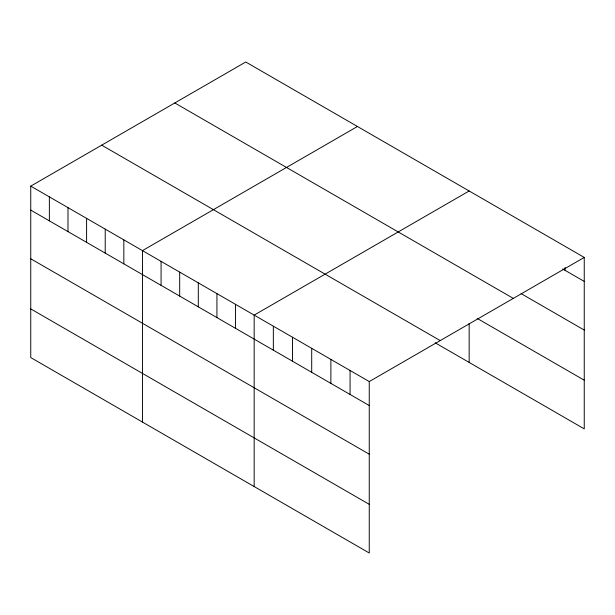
<?xml version="1.0" encoding="UTF-8"?>
<svg xmlns="http://www.w3.org/2000/svg" width="615" height="615" viewBox="0 0 615 615"><rect width="100%" height="100%" fill="white"/><g stroke="black" fill="none" stroke-linecap="round" stroke-linejoin="round"><path stroke-width="0.92" d="M30.75 186.13L369.254 381.561L369.254 553L30.75 357.569L30.75 186.13L245.746 62L584.25 257.431L584.25 428.87L435.159 342.801M357.453 126.49L142.457 250.62L142.457 422.059M469.16 190.981L254.164 315.111L254.164 486.557M369.254 381.561L584.25 257.431M562.671 268.955L584.25 281.409M521.113 293.616L584.25 330.071M174.798 102.959L513.302 298.39M477.148 318.378L584.25 380.208M101.698 145.163L440.202 340.595M30.75 210.107L369.254 405.539M30.75 258.769L369.254 454.201M30.75 308.907L369.254 504.338M565.07 267.456L565.07 270.339M469.16 323.305L469.16 362.427M350.073 370.484L350.073 394.461M330.885 359.414L330.885 383.391M311.705 348.336L311.705 372.313M292.525 337.258L292.525 361.243M273.344 326.188L273.344 350.166M235.545 304.364L235.545 328.341M216.926 293.616L216.926 317.594M198.307 282.862L198.307 306.847M179.688 272.114L179.688 296.099M161.076 261.367L161.076 285.345M123.838 239.873L123.838 263.85M105.219 229.118L105.219 253.103M86.6 218.371L86.6 242.356M67.988 207.624L67.988 231.601M49.369 196.877L49.369 220.854"/></g></svg>
